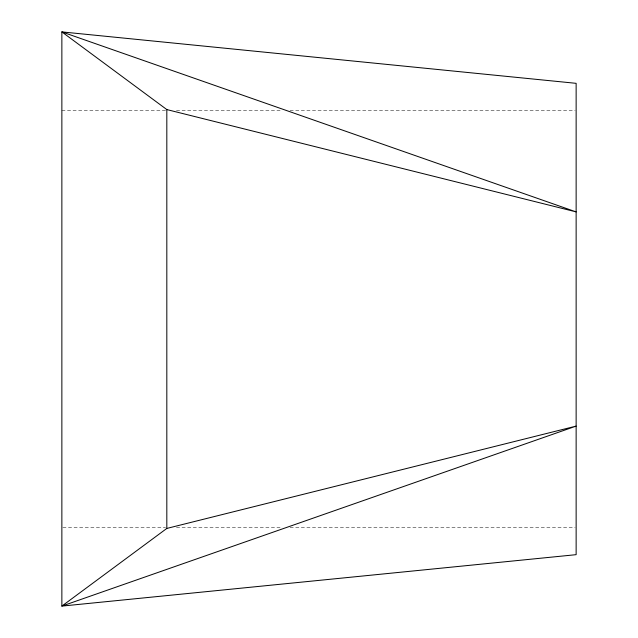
<?xml version="1.0" encoding="UTF-8"?>
<svg xmlns="http://www.w3.org/2000/svg" width="638" height="638" viewBox="0 0 638 638"><rect width="100%" height="100%" fill="white"/><g stroke="black" fill="none" stroke-linecap="round" stroke-linejoin="round"><path stroke-width="0.48" stroke-dasharray="3.19 2.39" d="M61.862 110.717L165.513 110.717M176.479 110.717L282.124 110.717M290.099 110.717L575.141 110.717M62.859 527.283L165.513 527.283M176.479 527.283L282.124 527.283M290.099 527.283L575.141 527.283"/><path stroke-width="0.96" d="M166.821 528.431L61.862 606.1L61.862 31.9L576.138 83.331L576.138 554.669L61.862 606.1L576.138 426.104L166.821 528.431L166.821 109.569L61.862 31.9L576.138 211.896L166.821 109.569"/></g></svg>
